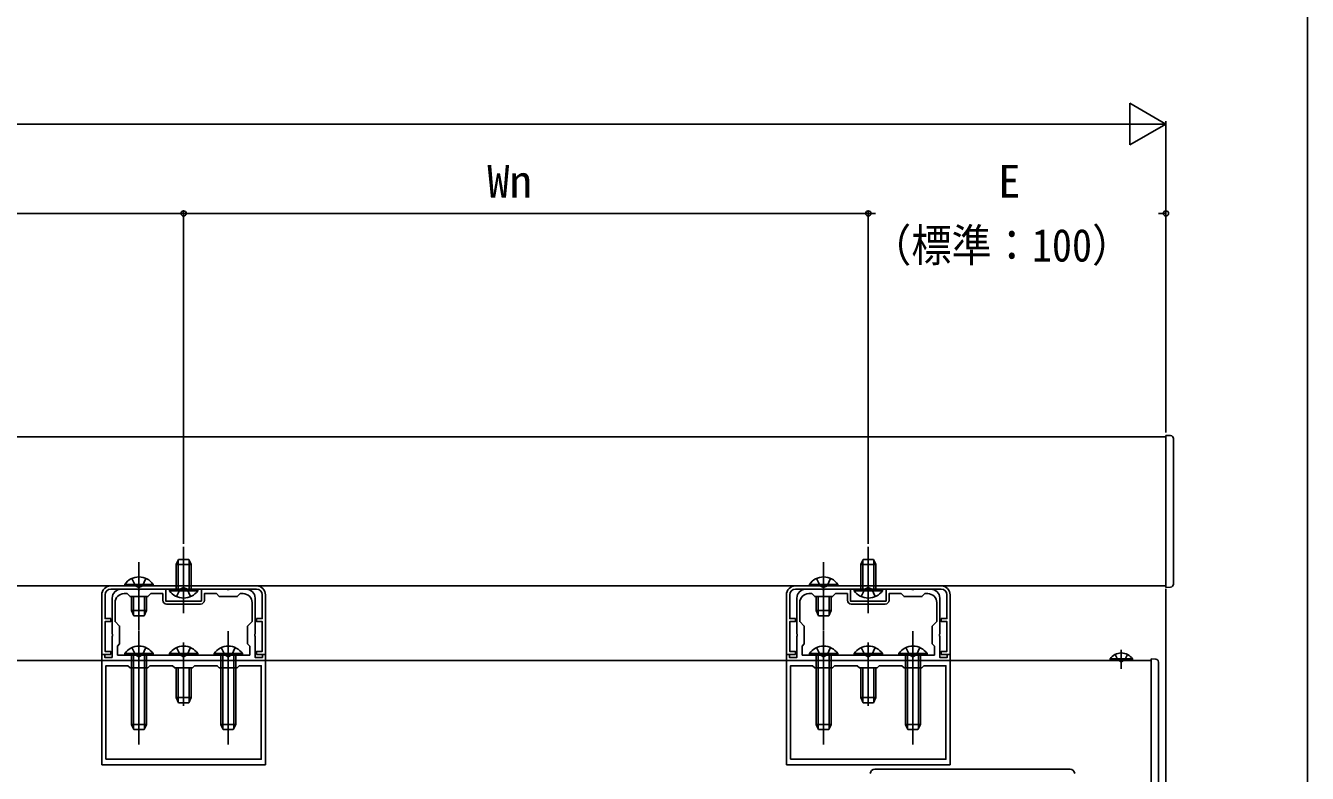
# Model space of a CAD drawing. Units: millimetres, scale not verified. Extents: x -875 to 875, y -1310 to 1300.
# Drawn here: x 444.4 to 875, y -899.5 to -648.6 of the extents above; entities that cross this region are included whole.
import ezdxf
from ezdxf.enums import TextEntityAlignment as Align

# ---------------------------------------------------------------- set-up
doc = ezdxf.new("R2010")
doc.units = ezdxf.units.MM
doc.header["$LTSCALE"] = 4
for name, color, linetype in [('0-3_YKK_11', 7, 'Continuous'), ('0-4_YKK_12', 2, 'Continuous'), ('0-5_YKK_13', 4, 'Continuous'), ('0-7_YKK_D', 6, 'Continuous'), ('0-8_YKK_ZWAK', 7, 'Continuous')]:
    doc.layers.add(name, color=color, linetype=linetype)
doc.styles.add('ＭＳ ゴシック', font='')
doc.styles.get('ＭＳ ゴシック').set_extended_font_data('MS Gothic')

msp = doc.modelspace()

# ---------------------------------------------------------------- linework, layer by layer
at = {"layer": '0-3_YKK_11'}
for p, q in [((522, -836.579), (473, -836.579)), ((473, -837.679), (522, -837.679)), ((752, -836.579), (703, -836.579)), ((703, -837.679), (752, -837.679)), ((503.2, -842.679), (491.8, -842.679)), ((733.2, -842.679), (721.8, -842.679))]:
    msp.add_line(p, q, dxfattribs=at)
for points in [[(470, -839.579), (470, -859.579), (473, -859.579), (473, -858.579), (471.1, -858.579), (471.1, -848.578), (473, -848.578), (473, -847.578), (471.1, -847.578), (471.1, -839.579)], [(518.5, -837.679), (512.958, -837.679), (512.775, -837.799), (512.225, -837.799), (512.042, -837.679), (503.5, -837.679), (503.5, -841.679), (491.5, -841.679), (491.5, -837.679), (482.958, -837.679), (482.775, -837.799), (482.225, -837.799), (482.042, -837.679), (476.5, -837.679)], [(490.5, -841.379), (490.5, -839.179), (486.5, -839.179), (485.5, -840.179), (479.5, -840.179), (478.5, -839.179), (477.5, -839.179)], [(517.5, -839.179), (516.5, -839.179), (515.5, -840.179), (509.5, -840.179), (508.5, -839.179), (504.5, -839.179), (504.5, -841.379)], [(523.9, -839.579), (523.9, -847.578), (522, -847.578), (522, -848.578), (523.9, -848.578), (523.9, -858.579), (522, -858.579), (522, -859.579), (525, -859.579), (525, -839.579)], [(700, -839.579), (700, -859.579), (703, -859.579), (703, -858.579), (701.1, -858.579), (701.1, -848.578), (703, -848.578), (703, -847.578), (701.1, -847.578), (701.1, -839.579)], [(748.5, -837.679), (742.958, -837.679), (742.775, -837.799), (742.225, -837.799), (742.042, -837.679), (733.5, -837.679), (733.5, -841.679), (721.5, -841.679), (721.5, -837.679), (712.958, -837.679), (712.775, -837.799), (712.225, -837.799), (712.042, -837.679), (706.5, -837.679)], [(720.5, -841.379), (720.5, -839.179), (716.5, -839.179), (715.5, -840.179), (709.5, -840.179), (708.5, -839.179), (707.5, -839.179)], [(747.5, -839.179), (746.5, -839.179), (745.5, -840.179), (739.5, -840.179), (738.5, -839.179), (734.5, -839.179), (734.5, -841.379)], [(753.9, -839.579), (753.9, -847.578), (752, -847.578), (752, -848.578), (753.9, -848.578), (753.9, -858.579), (752, -858.579), (752, -859.579), (755, -859.579), (755, -839.579)], [(470, -861.579), (525, -861.579), (525, -859.579), (524, -859.579), (524, -860.579), (521.5, -860.579), (521.5, -853.537), (521.38, -853.354), (521.38, -852.804), (521.5, -852.621), (521.5, -840.679)], [(473.5, -840.679), (473.5, -852.621), (473.62, -852.804), (473.62, -853.354), (473.5, -853.537), (473.5, -860.579), (471, -860.579), (471, -859.579), (470, -859.579), (470, -861.579)], [(474.5, -842.179), (474.5, -848.579), (476, -850.079), (476, -856.079), (475.3, -856.779), (475.3, -859.779)], [(475.3, -859.779), (519.7, -859.779), (519.7, -856.779), (519, -856.079), (519, -850.079), (520.5, -848.579), (520.5, -842.179)], [(700, -861.579), (755, -861.579), (755, -859.579), (754, -859.579), (754, -860.579), (751.5, -860.579), (751.5, -853.537), (751.38, -853.354), (751.38, -852.804), (751.5, -852.621), (751.5, -840.679)], [(703.5, -840.679), (703.5, -852.621), (703.62, -852.804), (703.62, -853.354), (703.5, -853.537), (703.5, -860.579), (701, -860.579), (701, -859.579), (700, -859.579), (700, -861.579)], [(704.5, -842.179), (704.5, -848.579), (706, -850.079), (706, -856.079), (705.3, -856.779), (705.3, -859.779)], [(705.3, -859.779), (749.7, -859.779), (749.7, -856.779), (749, -856.079), (749, -850.079), (750.5, -848.579), (750.5, -842.179)]]:
    msp.add_lwpolyline(points, dxfattribs=at)
for points in [[(470, -896.579), (525, -896.579), (525, -861.579), (470, -861.579)], [(471.4, -894.779), (523.6, -894.779), (523.6, -863.379), (516.2, -863.379), (515.5, -864.079), (509.5, -864.079), (508.8, -863.379), (501.2, -863.379), (500.5, -864.079), (494.5, -864.079), (493.8, -863.379), (486.2, -863.379), (485.5, -864.079), (479.5, -864.079), (478.8, -863.379), (471.4, -863.379)], [(700, -896.579), (755, -896.579), (755, -861.579), (700, -861.579)], [(701.4, -894.779), (753.6, -894.779), (753.6, -863.379), (746.2, -863.379), (745.5, -864.079), (739.5, -864.079), (738.8, -863.379), (731.2, -863.379), (730.5, -864.079), (724.5, -864.079), (723.8, -863.379), (716.2, -863.379), (715.5, -864.079), (709.5, -864.079), (708.8, -863.379), (701.4, -863.379)]]:
    msp.add_lwpolyline(points, close=True, dxfattribs=at)
for centre, radius, start, end in [((473, -839.579), 3, 90.00001, 179.99999), ((473, -839.579), 1.9, 90.00037, 180.00035), ((476.5, -840.679), 3, 90.00001, 179.99999), ((477.5, -842.179), 3, 90.00001, 179.99999), ((517.5, -842.179), 3, 0.00001, 89.99999), ((518.5, -840.679), 3, 0.00001, 89.99999), ((522, -839.579), 3, 359.99999, 89.99997), ((522, -839.579), 1.9, 0.00037, 90.00035), ((703, -839.579), 3, 90.00001, 179.99999), ((703, -839.579), 1.9, 90.00037, 180.00035), ((706.5, -840.679), 3, 90.00001, 179.99999), ((707.5, -842.179), 3, 90.00001, 179.99999), ((747.5, -842.179), 3, 0.00001, 89.99999), ((748.5, -840.679), 3, 0.00001, 89.99999), ((752, -839.579), 3, 359.99999, 89.99997), ((752, -839.579), 1.9, 0.00037, 90.00035), ((491.8, -841.379), 1.3, 180.00001, 269.99999), ((503.2, -841.379), 1.3, 270.00001, 359.99999), ((721.8, -841.379), 1.3, 180.00001, 269.99999), ((733.2, -841.379), 1.3, 270.00001, 359.99999)]:
    msp.add_arc(centre, radius, start, end, dxfattribs=at)
at = {"layer": '0-4_YKK_12'}
for p, q in [((-62.5, -786.579), (827.5, -786.579)), ((827.5, -836.579), (827.5, -786.579)), ((-62.5, -836.579), (827.5, -836.579)), ((-57.5, -861.579), (822.5, -861.579))]:
    msp.add_line(p, q, dxfattribs=at)
at = {"layer": '0-5_YKK_13'}
for p, q in [((827.5, -786.079), (829.052, -786.16)), ((827.5, -786.079), (827.5, -787.077)), ((827.5, -787.077), (827.5, -836.08)), ((830, -787.158), (830, -835.999)), ((497.501, -826.392), (497.501, -823.505)), ((497.501, -845.679), (497.501, -826.392)), ((727.501, -826.392), (727.501, -823.505)), ((727.501, -845.679), (727.501, -826.392)), ((482.5, -828.579), (482.5, -851.579)), ((495.001, -829.379), (495.801, -827.679)), ((495.001, -829.379), (495.001, -837.679)), ((495.001, -829.379), (500.001, -829.379)), ((495.655, -827.989), (495.655, -837.679)), ((499.201, -827.679), (495.801, -827.679)), ((500.001, -829.379), (499.201, -827.679)), ((499.346, -827.989), (499.346, -837.679)), ((712.5, -828.579), (712.5, -851.579)), ((725.001, -829.379), (725.801, -827.679)), ((725.001, -829.379), (725.001, -837.679)), ((725.001, -829.379), (730.001, -829.379)), ((725.655, -827.989), (725.655, -837.679)), ((729.201, -827.679), (725.801, -827.679)), ((730.001, -829.379), (729.201, -827.679)), ((729.346, -827.989), (729.346, -837.679)), ((487.25, -836.579), (477.75, -836.579)), ((487.25, -836.07), (487.25, -836.579)), ((492.751, -837.679), (492.751, -838.188)), ((492.751, -838.188), (500.001, -838.188)), ((502.251, -837.679), (495.001, -837.679)), ((502.251, -838.188), (495.001, -838.188)), ((502.251, -837.679), (502.251, -838.188)), ((717.25, -836.579), (707.75, -836.579)), ((717.25, -836.07), (717.25, -836.579)), ((722.751, -837.679), (722.751, -838.188)), ((722.751, -838.188), (730.001, -838.188)), ((732.251, -837.679), (725.001, -837.679)), ((732.251, -838.188), (725.001, -838.188)), ((732.251, -837.679), (732.251, -838.188)), ((827.5, -836.08), (827.5, -837.079)), ((829.052, -836.997), (827.5, -837.079)), ((480, -840.179), (480, -844.879)), ((480.654, -840.179), (480.654, -846.27)), ((484.346, -840.179), (484.346, -846.27)), ((710, -840.179), (710, -844.879)), ((710.654, -840.179), (710.654, -846.27)), ((714.346, -840.179), (714.346, -846.27)), ((480.8, -846.579), (480, -844.879)), ((484.2, -846.579), (480.8, -846.579)), ((484.2, -846.579), (485, -844.879)), ((710.8, -846.579), (710, -844.879)), ((714.2, -846.579), (710.8, -846.579)), ((714.2, -846.579), (715, -844.879)), ((482.5, -851.779), (482.5, -889.779)), ((512.5, -851.779), (512.5, -889.779)), ((712.5, -851.779), (712.5, -889.779)), ((742.5, -851.779), (742.5, -889.779)), ((497.5, -855.618), (497.5, -876.779)), ((727.5, -855.618), (727.5, -876.779)), ((477.75, -859.27), (477.75, -859.779)), ((477.75, -859.779), (487.25, -859.779)), ((480.654, -859.779), (480.654, -884.47)), ((484.346, -859.779), (484.346, -884.47)), ((485, -859.779), (485, -883.079)), ((492.75, -859.27), (492.75, -859.779)), ((492.75, -859.779), (502.25, -859.779)), ((507.75, -859.27), (507.75, -859.779)), ((507.75, -859.779), (517.25, -859.779)), ((510.654, -859.779), (510.654, -884.47)), ((514.346, -859.779), (514.346, -884.47)), ((515, -859.779), (515, -883.079)), ((707.75, -859.27), (707.75, -859.779)), ((707.75, -859.779), (717.25, -859.779)), ((710.654, -859.779), (710.654, -884.47)), ((714.346, -859.779), (714.346, -884.47)), ((715, -859.779), (715, -883.079)), ((722.75, -859.27), (722.75, -859.779)), ((722.75, -859.779), (732.25, -859.779)), ((737.75, -859.27), (737.75, -859.779)), ((737.75, -859.779), (747.25, -859.779)), ((740.654, -859.779), (740.654, -884.47)), ((744.346, -859.779), (744.346, -884.47)), ((745, -859.779), (745, -883.079)), ((812.5, -858.065), (812.5, -864.421)), ((816.25, -861.07), (816.25, -861.579)), ((822.5, -861.079), (824.052, -861.161)), ((822.5, -861.079), (822.5, -936.58)), ((495.654, -864.079), (495.654, -875.47)), ((499.346, -864.079), (499.346, -875.47)), ((500, -864.079), (500, -874.079)), ((725.654, -864.079), (725.654, -875.47)), ((729.346, -864.079), (729.346, -875.47)), ((730, -864.079), (730, -874.079)), ((816.25, -861.579), (808.75, -861.579)), ((825, -862.159), (825, -935.999)), ((495.8, -875.779), (495, -874.079)), ((495.8, -875.779), (499.2, -875.779)), ((499.2, -875.779), (500, -874.079)), ((725.8, -875.779), (725, -874.079)), ((725.8, -875.779), (729.2, -875.779)), ((729.2, -875.779), (730, -874.079)), ((480.8, -884.779), (480, -883.079)), ((480.8, -884.779), (484.2, -884.779)), ((484.2, -884.779), (485, -883.079)), ((510.8, -884.779), (510, -883.079)), ((510.8, -884.779), (514.2, -884.779)), ((514.2, -884.779), (515, -883.079)), ((710.8, -884.779), (710, -883.079)), ((710.8, -884.779), (714.2, -884.779)), ((714.2, -884.779), (715, -883.079)), ((740.8, -884.779), (740, -883.079)), ((740.8, -884.779), (744.2, -884.779)), ((744.2, -884.779), (745, -883.079)), ((729.661, -898.079), (795.339, -898.079))]:
    msp.add_line(p, q, dxfattribs=at)
for points in [[(492.751, -837.679), (500.001, -837.679), (500.001, -829.379)], [(722.751, -837.679), (730.001, -837.679), (730.001, -829.379)], [(480.15, -834.079), (481.355, -836.55), (482.5, -837.158)], [(484.85, -834.079), (483.645, -836.55), (482.5, -837.158)], [(710.15, -834.079), (711.355, -836.55), (712.5, -837.158)], [(714.85, -834.079), (713.645, -836.55), (712.5, -837.158)], [(487.25, -836.07), (477.75, -836.07), (477.75, -836.579)], [(495.151, -840.179), (496.356, -837.709), (497.501, -837.1)], [(499.851, -840.179), (498.646, -837.709), (497.501, -837.1)], [(717.25, -836.07), (707.75, -836.07), (707.75, -836.579)], [(725.151, -840.179), (726.356, -837.709), (727.501, -837.1)], [(729.851, -840.179), (728.646, -837.709), (727.501, -837.1)], [(485, -840.179), (485, -844.879), (480, -844.879)], [(715, -840.179), (715, -844.879), (710, -844.879)], [(477.75, -859.27), (487.25, -859.27), (487.25, -859.779)], [(480, -859.779), (480, -883.079), (485, -883.079)], [(480.15, -857.279), (481.355, -859.75), (482.5, -860.358)], [(484.85, -857.279), (483.645, -859.75), (482.5, -860.358)], [(492.75, -859.27), (502.25, -859.27), (502.25, -859.779)], [(495.15, -857.279), (496.355, -859.75), (497.5, -860.358)], [(499.85, -857.279), (498.645, -859.75), (497.5, -860.358)], [(507.75, -859.27), (517.25, -859.27), (517.25, -859.779)], [(510, -859.779), (510, -883.079), (515, -883.079)], [(510.15, -857.279), (511.355, -859.75), (512.5, -860.358)], [(514.85, -857.279), (513.645, -859.75), (512.5, -860.358)], [(707.75, -859.27), (717.25, -859.27), (717.25, -859.779)], [(710, -859.779), (710, -883.079), (715, -883.079)], [(710.15, -857.279), (711.355, -859.75), (712.5, -860.358)], [(714.85, -857.279), (713.645, -859.75), (712.5, -860.358)], [(722.75, -859.27), (732.25, -859.27), (732.25, -859.779)], [(725.15, -857.279), (726.355, -859.75), (727.5, -860.358)], [(729.85, -857.279), (728.645, -859.75), (727.5, -860.358)], [(737.75, -859.27), (747.25, -859.27), (747.25, -859.779)], [(740, -859.779), (740, -883.079), (745, -883.079)], [(740.15, -857.279), (741.355, -859.75), (742.5, -860.358)], [(744.85, -857.279), (743.645, -859.75), (742.5, -860.358)], [(816.25, -861.07), (808.75, -861.07), (808.75, -861.579)], [(810.45, -859.57), (811.355, -861.426), (812.5, -862.034)], [(814.55, -859.57), (813.645, -861.426), (812.5, -862.034)], [(495, -864.079), (495, -874.079), (500, -874.079)], [(725, -864.079), (725, -874.079), (730, -874.079)]]:
    msp.add_lwpolyline(points, dxfattribs=at)
for centre, radius, start, end in [((829, -787.158), 1, 0, 87), ((482.5, -839.353), 5.774, 34.65097, 145.34903), ((712.5, -839.353), 5.774, 34.65097, 145.34903), ((497.501, -834.905), 5.774, 214.65097, 325.34903), ((727.501, -834.905), 5.774, 214.65097, 325.34903), ((829, -835.999), 1, 273, 0), ((482.5, -862.553), 5.774, 34.65097, 145.34903), ((497.5, -862.553), 5.774, 34.65097, 145.34903), ((512.5, -862.553), 5.774, 34.65097, 145.34903), ((712.5, -862.553), 5.774, 34.65097, 145.34903), ((727.5, -862.553), 5.774, 34.65097, 145.34903), ((742.5, -862.553), 5.774, 34.65097, 145.34903), ((812.5, -863.606), 4.527, 34.06671, 145.93329), ((824, -862.159), 1, 0, 87), ((729.661, -899.579), 1.5, 90, 176.5), ((795.339, -899.579), 1.5, 3.5, 90)]:
    msp.add_arc(centre, radius, start, end, dxfattribs=at)
at = {"layer": '0-7_YKK_D'}
for p, q in [((827.5, -681.579), (815.376, -674.579)), ((815.376, -674.579), (815.376, -688.579)), ((813.5, -681.579), (-48.5, -681.579)), ((827.5, -681.579), (803.251, -681.579)), ((827.5, -681.579), (815.376, -688.579)), ((827.5, -785.079), (827.5, -680.579)), ((497.501, -711.579), (267.501, -711.579)), ((497.501, -822.505), (497.501, -710.579)), ((497.501, -822.505), (497.501, -710.579)), ((727.501, -711.579), (497.501, -711.579)), ((727.501, -822.505), (727.501, -710.579)), ((727.501, -822.505), (727.501, -710.579)), ((727.501, -711.579), (729.976, -711.579)), ((827.5, -711.579), (825.024, -711.579)), ((827.5, -785.079), (827.5, -710.579)), ((827.5, -837.579), (827.5, -1131))]:
    msp.add_line(p, q, dxfattribs=at)
for centre in [(497.501, -711.579), (497.501, -711.579), (727.501, -711.579), (727.501, -711.579), (827.5, -711.579)]:
    msp.add_circle(centre, 0.875, dxfattribs=at)
at = {"layer": '0-8_YKK_ZWAK'}
msp.add_lwpolyline([(-875, -1310), (875, -1310), (875, 1240)], dxfattribs=at)

# ---------------------------------------------------------------- texts
at = {"layer": '0-7_YKK_D', "style": 'ＭＳ ゴシック'}
for s, p in [('Wn', (599.503, -709.579)), ('E', (771.151, -709.579))]:
    msp.add_text(s, height=11, dxfattribs=at).set_placement(p, align=Align.BOTTOM_LEFT)
at = {"layer": '0-7_YKK_D', "style": 'ＭＳ ゴシック', "width": 0.9}
msp.add_text('（標準：100）', height=11, dxfattribs=at).set_placement((728.448, -731.051), align=Align.BOTTOM_LEFT)

doc.saveas('drawing.dxf')
